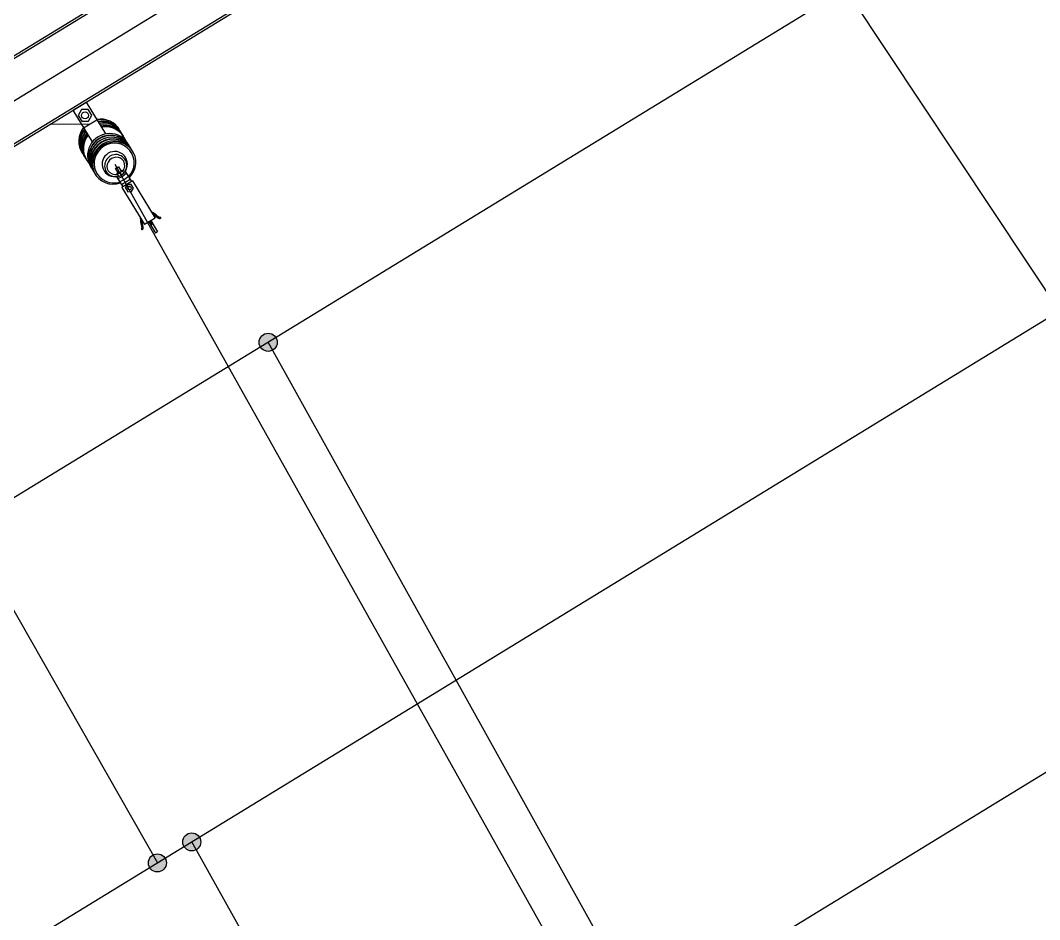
# Model space of a CAD drawing. Header units: millimetres. Extents: x 308437 to 311888, y 6841816 to 6843567.
# Drawn here: x 311659.899 to 311662.538, y 6842030.309 to 6842032.637 of the extents above; entities that cross this region are included whole.
import ezdxf

# ---------------------------------------------------------------- set-up
doc = ezdxf.new("R2010")
doc.units = ezdxf.units.MM
for name, color, linetype in [('C-ESTRUCTURA', 94, 'Continuous'), ('E-CONDUCTOR', 40, 'Continuous'), ('E-EQUIPOS', 54, 'Continuous'), ('POI', 1, 'Continuous')]:
    doc.layers.add(name, color=color, linetype=linetype)

# ---------------------------------------------------------------- blocks, each defined once
blk = doc.blocks.new('A$C343F4AB5')
at = {"layer": 'C-ESTRUCTURA'}
for p, q in [((3850, -4100), (-100, -4100)), ((3850, -4106), (-100, -4106)), ((3850, -4294), (-100, -4294)), ((3850, -4300), (-100, -4300))]:
    blk.add_line(p, q, dxfattribs=at)
blk = doc.blocks.new('A$C69336252')
at = {"layer": 'E-EQUIPOS', "color": 1}
for p, q in [((350.4, 197.2), (390.4, 197.2)), ((350.4, 197.2), (350.4, 101.2)), ((390.4, 197.2), (390.4, 101.1)), ((350.4, 144.1), (390.4, 144.1)), ((365.8, 10.4), (365.8, -2.8)), ((374.9, 10.4), (374.9, -2.8)), ((357.3, -9.5), (357.3, -39.1)), ((362.2, -2.3), (365.8, -1.3)), ((362.2, -2.3), (362.2, -10.8)), ((362.2, -3.3), (370.3, -4.7)), ((362.2, -10.8), (370.3, -12.2)), ((378.4, -3.3), (370.3, -4.7)), ((370.3, -4.7), (370.3, -12.2)), ((378.4, -10.8), (370.3, -12.2)), ((378.4, -2.3), (374.9, -1.3)), ((378.4, -10.8), (378.4, -2.3)), ((383.3, -9.5), (383.3, -39.1)), ((386.3, -39.1), (354.3, -39.1)), ((354.3, -39.1), (354.3, -151.5)), ((383.3, -33.1), (357.3, -33.1)), ((386.3, -39.1), (386.3, -151.5)), ((341.4, -155.9), (341.4, -159.4)), ((386.3, -151.5), (354.3, -151.5)), ((367.2, -151.5), (367.2, -185.5)), ((369.2, -161.6), (369.2, -151.5)), ((371.5, -161.6), (371.5, -151.5)), ((373.5, -151.5), (373.5, -185.5)), ((399.2, -155.9), (399.2, -159.4)), ((371.5, -160.2), (369.2, -160.2)), ((371.5, -161.6), (369.2, -161.6)), ((373.5, -185.5), (367.2, -185.5))]:
    blk.add_line(p, q, dxfattribs=at)
blk.add_lwpolyline([(370.4, 152.4), (385.4, 161.1), (385.4, 178.4), (370.4, 187.1), (355.4, 178.4), (355.4, 161.1)], close=True, dxfattribs=at)
for points in [[(362.2, -8.9), (357.3, -9.5), (357.3, -13.8), (370.3, -15.4), (383.3, -13.8), (383.3, -9.5), (378.4, -8.9)], [(357.3, -23.5), (370.3, -25.1), (383.3, -23.5)], [(370.3, -40.2), (361.6, -44.5), (361.6, -45.1)], [(370.3, -40.8), (361.6, -45.1), (361.6, -56.5), (370.3, -60.8), (379, -56.5), (379, -45.1), (370.3, -40.8)], [(379, -45.1), (379, -44.5), (370.3, -40.2)]]:
    blk.add_lwpolyline(points, dxfattribs=at)
blk.add_circle((370.4, 169.7), 8.88, dxfattribs=at)
for centre, radius, start, end in [((370.3, 91.8), 56.8, 110.5613, 183.0751), ((370.3, 90.7), 56.8, 110.5613, 179.4266), ((370.3, 85.9), 56.8, 110.5613, 183.0751), ((370.3, 84.8), 56.8, 110.5613, 179.462), ((370.3, 80.7), 56.8, 110.5613, 183.0751), ((370.3, 79.6), 56.8, 110.5613, 179.462), ((370.3, 91.8), 56.8, 357.0074, 69.2939), ((370.3, 90.7), 56.8, 0.5732, 69.2939), ((370.3, 85.9), 56.8, 357.3769, 69.2939), ((370.3, 84.8), 56.8, 0.5378, 69.2939), ((370.3, 80.7), 56.8, 356.8221, 69.2939), ((370.3, 79.6), 56.8, 0.5378, 69.2939), ((370.3, 74.4), 56.8, 110.5613, 182.2532), ((370.3, 73.3), 56.8, 110.5613, 179.462), ((370.3, 69.9), 56.8, 110.5613, 191.1085), ((370.3, 68.8), 56.8, 110.5613, 179.462), ((370.3, 74.4), 56.8, 357.7466, 69.2939), ((370.3, 73.3), 56.8, 0.5378, 69.2939), ((370.3, 69.9), 56.8, 348.8913, 69.2939), ((370.3, 68.8), 56.8, 0.5378, 69.2939), ((370.3, 48), 56.8, 356.9247, 183.0751), ((370.3, 43), 56.8, 2.5594, 177.4404), ((370.3, 42), 56.8, 357.3769, 182.6229), ((370.3, 37), 56.8, 2.4767, 177.5231), ((370.3, 36.8), 56.8, 356.8221, 183.1777), ((370.3, 31.9), 56.8, 2.4767, 177.5231), ((370.3, 30.5), 56.8, 357.1474, 182.8524), ((370.3, 25.6), 56.8, 2.4767, 177.5231), ((370.3, 21.9), 32.7, 288.0083, 251.9915), ((370.3, 18.2), 29.2, 183.8493, 249.7503), ((370.3, 18.2), 23.9, 184.7433, 250.135), ((370.3, 18.2), 23.9, 289.8648, 355.2565), ((370.3, 18.2), 29.2, 290.2495, 356.1505)]:
    blk.add_arc(centre, radius, start, end, dxfattribs=at)
for centre, major_axis, ratio, start_param, end_param in [((370.3, 25), (56.8, 0), 0.950159, 4.943528, 10.764435), ((370.3, 25), (52.1, 0), 0.985608, 4.964808, 10.743156), ((370.3, 16.3), (0, 29.5), 0.985847, 4.712389, 7.853982), ((370.3, 16.3), (23.8, 0), 0.926339, 0, 3.141593), ((370.3, -2.8), (4.54, 0), 0.227703, 3.141593, 6.283185), ((370.3, -50.6), (4.26, 0), 0.997972, 6.214141, 9.493822)]:
    blk.add_ellipse(centre, major_axis=major_axis, ratio=ratio, start_param=start_param, end_param=end_param, dxfattribs=at)
for centre, major_axis, ratio in [((370.3, 10.4), (4.54, 0), 0.227703), ((370.3, -51.1), (4.26, 0), 0.997972)]:
    blk.add_ellipse(centre, major_axis=major_axis, ratio=ratio, dxfattribs=at)
for points, knots in [([(341.4, -155.9), (341.9, -156.3), (344.1, -157.9), (347.9, -145), (351.5, -137.4), (354.3, -132.3)], [0, 0, 0, 0, 1.689225, 7.194091, 27.593648, 27.593648, 27.593648, 27.593648]), ([(341.4, -159.4), (341.5, -159.5), (341.6, -159.5), (341.9, -159.6), (342, -159.6), (342.6, -159.8), (343, -159.8), (343.7, -159.8), (344.1, -159.7), (344.8, -159.4), (345.1, -159.3), (345.7, -158.9), (345.9, -158.7), (346.3, -158.3), (346.5, -158.1), (346.9, -157.5), (347.1, -157.1), (347.5, -156.3), (347.7, -155.9), (348, -155.1), (348.1, -154.7), (348.4, -153.9), (348.6, -153.5), (348.9, -152.6), (349, -152.1), (349.4, -151.1), (349.5, -150.6), (350, -149.1), (350.4, -148.2), (351.4, -145.5), (352.1, -143.8), (353.3, -141.1), (353.8, -139.9), (354.3, -138.8)], [1.341488, 1.341488, 1.341488, 1.341488, 1.511175, 1.511175, 1.688579, 1.688579, 2.091256, 2.091256, 2.493934, 2.493934, 2.896612, 2.896612, 3.299289, 3.299289, 3.701967, 3.701967, 4.539086, 4.539086, 5.376205, 5.376205, 6.213324, 6.213324, 7.147599, 7.147599, 8.394809, 8.394809, 9.642018, 9.642018, 12.136437, 12.136437, 17.125274, 17.125274, 21.053056, 21.053056, 21.053056, 21.053056]), ([(399.2, -155.9), (398.7, -156.3), (396.6, -157.9), (392.7, -145), (389.1, -137.4), (386.3, -132.3)], [0, 0, 0, 0, 1.689225, 7.194091, 27.593648, 27.593648, 27.593648, 27.593648]), ([(399.2, -159.4), (399.1, -159.5), (399, -159.5), (398.7, -159.6), (398.6, -159.6), (398.1, -159.8), (397.7, -159.8), (396.9, -159.8), (396.5, -159.7), (395.8, -159.4), (395.5, -159.3), (395, -158.9), (394.7, -158.7), (394.3, -158.3), (394.2, -158.1), (393.7, -157.5), (393.5, -157.1), (393.1, -156.3), (392.9, -155.9), (392.6, -155.1), (392.5, -154.7), (392.2, -153.9), (392.1, -153.5), (391.8, -152.6), (391.6, -152.1), (391.3, -151.1), (391.1, -150.6), (390.6, -149.1), (390.3, -148.2), (389.2, -145.5), (388.6, -143.8), (387.4, -141.1), (386.8, -139.9), (386.3, -138.8)], [1.341488, 1.341488, 1.341488, 1.341488, 1.511175, 1.511175, 1.688579, 1.688579, 2.091256, 2.091256, 2.493934, 2.493934, 2.896612, 2.896612, 3.299289, 3.299289, 3.701967, 3.701967, 4.539086, 4.539086, 5.376205, 5.376205, 6.213324, 6.213324, 7.147599, 7.147599, 8.394809, 8.394809, 9.642018, 9.642018, 12.136437, 12.136437, 17.125274, 17.125274, 21.053056, 21.053056, 21.053056, 21.053056])]:
    blk.add_open_spline(points, degree=3, knots=knots, dxfattribs=at)
blk = doc.blocks.new('Parrón')
at = {"layer": 'E-CONDUCTOR'}
h = blk.add_hatch(color=256, dxfattribs=at)
h.dxf.hatch_style = 1
h.paths.add_polyline_path([(28.5488, 21.7351, 0.403689), (28.5262, 21.7585), (28.5245, 21.7117, 0.424817)])
h.paths.add_polyline_path([(28.5262, 21.7585, 0.424817), (28.5019, 21.7351, 0.403689), (28.5245, 21.7117)])
h = blk.add_hatch(color=256, dxfattribs=at)
h.dxf.hatch_style = 1
h.paths.add_polyline_path([(27.6008, 20.7353, 0.403689), (27.5782, 20.7587), (27.5765, 20.7119, 0.424817)])
h.paths.add_polyline_path([(27.5782, 20.7587, 0.424817), (27.5539, 20.7353, 0.403689), (27.5765, 20.7119)])
h = blk.add_hatch(color=256, dxfattribs=at)
h.dxf.hatch_style = 1
h.paths.add_polyline_path([(27.7052, 20.7352, 0.403689), (27.6826, 20.7586), (27.6809, 20.7118, 0.424817)])
h.paths.add_polyline_path([(27.6826, 20.7586, 0.424817), (27.6583, 20.7352, 0.403689), (27.6809, 20.7118)])
for p, q in [((31.063, 0), (29.533, 42.4032)), ((32.2743, 21.7347), (26.7352, 21.7353)), ((32.2743, 20.7347), (26.7352, 20.7353)), ((32.2743, 19.7347), (26.7352, 19.7353))]:
    blk.add_line(p, q, dxfattribs=at)
for points in [[(28.3379, 22.5113), (28.4274, 22.4582)], [(27.6274, 22.3323), (27.5774, 20.7353)], [(28.4274, 22.336), (28.3274, 19.7353)], [(28.4253, 19.3304), (28.5253, 21.7351)], [(27.6253, 19.3304), (27.6817, 20.7352)]]:
    blk.add_lwpolyline(points, dxfattribs=at)
for centre in [(28.5253, 21.7351), (27.5774, 20.7353), (27.6817, 20.7352)]:
    blk.add_circle(centre, 0.0234, dxfattribs=at)
at = {"layer": 'C-ESTRUCTURA', "linetype": 'Continuous', "xscale": 0.001, "yscale": 0.001, "zscale": 0.001, "rotation": 180}
blk.add_blockref('A$C343F4AB5', (29.5024, 18.4113), dxfattribs=at)
at = {"layer": 'E-EQUIPOS', "xscale": 0.001, "yscale": 0.001, "zscale": 0.001}
blk.add_blockref('A$C69336252', (28.0571, 22.314), dxfattribs=at)

msp = doc.modelspace()

# ---------------------------------------------------------------- linework, layer by layer
at = {"layer": 'POI'}
msp.add_lwpolyline([(311657.7182, 6842031.1037), (311659.8012, 6842028.1335), (311666.2111, 6842032.063), (311664.1312, 6842035.0273), (311657.7182, 6842031.1037)], close=True, dxfattribs=at)

# ---------------------------------------------------------------- block references
at = {"rotation": 31.45904213535047}
msp.add_blockref('Parrón', (311647.5516, 6841998.3761), dxfattribs=at)

doc.saveas('drawing.dxf')
